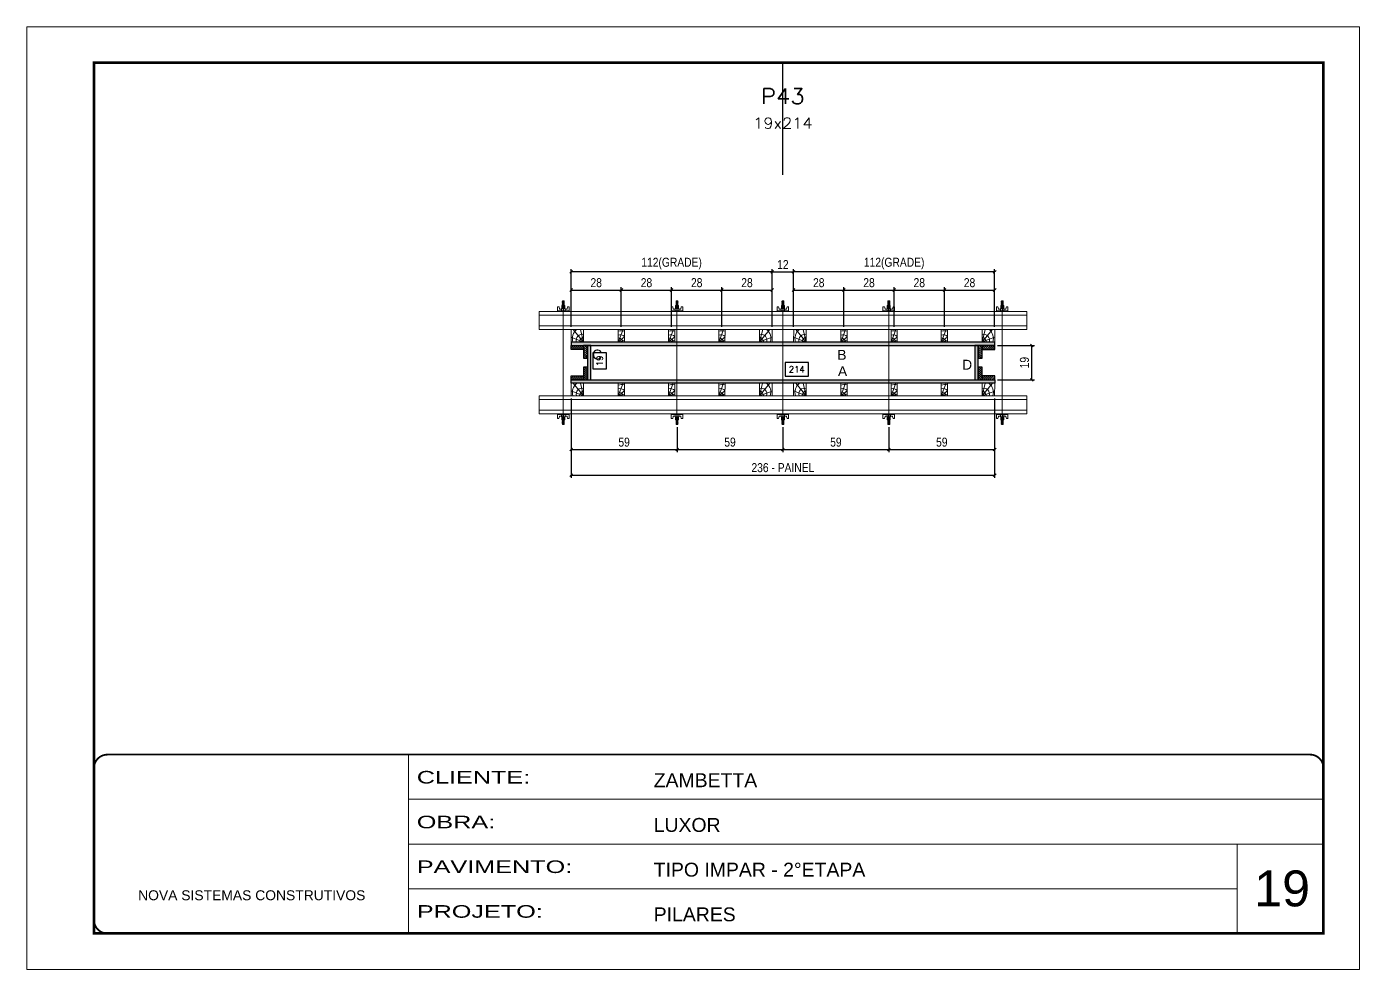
# Model space of a CAD drawing. Extents: x 14400 to 20667, y -21631 to 6985.
# Drawn here: x 17597 to 19082, y 1340 to 2390 of the extents above; entities that cross this region are included whole.
import ezdxf
from ezdxf.enums import TextEntityAlignment as Align

# ---------------------------------------------------------------- set-up
doc = ezdxf.new("R2010")
doc.units = 0
for name, pattern in [('CONTINUO', [0]), ('DASHED', [0.75, 0.5, -0.25]), ('HIDDEN', [0.375, 0.25, -0.125])]:
    doc.linetypes.add(name, pattern=pattern)
for name, color, linetype, lineweight in [('CARIMBO', 255, 'Continuous', 9), ('Folhas', 255, 'Continuous', 9), ('Hachura', 251, 'Continuous', 9), ('Madeira', 126, 'Continuous', 18), ('Perfil Metálico', 224, 'Continuous', 18), ('SARRAFO DE PRESSAO', 251, 'DASHED', 9), ('Texto Seção', 7, 'Continuous', 15)]:
    doc.layers.add(name, color=color, linetype=linetype, lineweight=lineweight)
for name, color, linetype in [('CHAPA', 1, 'Continuous'), ('COTA', 241, 'Continuous'), ('SARRAFO', 251, 'Continuous'), ('Texto de Titulo', 7, 'Continuous'), ('Texto Qtd Sarr', 242, 'Continuous'), ('TEXTO_GERAL', 7, 'Continuous')]:
    doc.layers.add(name, color=color, linetype=linetype)
doc.styles.add('ARIAL', font='arial.ttf')
doc.styles.add('COTA TECNICA 2X', font='techl___.ttf', dxfattribs={"height": 10})
doc.styles.add('ROMANS', font='romans.shx')
doc.styles.add('Tecnologia', font='')
doc.styles.get('Tecnologia').set_extended_font_data('Forgotten Futurist')
doc.dimstyles.new('SECAO PILAR', dxfattribs={"dimtxt": 10, "dimasz": 3, "dimexe": 3, "dimexo": 3, "dimgap": 3, "dimtad": 1, "dimdec": 1, "dimlfac": 0.5, "dimzin": 12, "dimdsep": 46, "dimtxsty": 'COTA TECNICA 2X', "dimblk1": 'OBLIQUE', "dimblk2": 'OBLIQUE', "dimsah": 1, "dimcen": 0.9, "dimclrd": 256, "dimclre": 256, "dimclrt": 256, "dimadec": 1, "dimazin": 3, "dimtfac": 1, "dimtdec": 1, "dimtmove": 0, "dimatfit": 3, "dimfxl": 1, "dimtolj": 1, "dimtzin": 12, "dimarcsym": 0})
doc.dimstyles.new('SECÇÃO 2', dxfattribs={"dimtxt": 7, "dimasz": 6, "dimexe": 0.18, "dimexo": 2, "dimgap": -4, "dimtad": 3, "dimdec": 1, "dimlfac": 0.5, "dimzin": 12, "dimdsep": 46, "dimtxsty": 'ROMANS', "dimblk": 'ARCHTICK', "dimcen": 0.09, "dimse1": 1, "dimse2": 1, "dimsd1": 1, "dimsd2": 1, "dimclrd": 180, "dimclre": 5, "dimclrt": 1, "dimadec": 0, "dimazin": 3, "dimtfac": 1, "dimtdec": 1, "dimtofl": 0, "dimtmove": 0, "dimatfit": 3, "dimldrblk": 'ARCHTICK', "dimfxl": 1, "dimtolj": 1, "dimtzin": 0, "dimarcsym": 0})

# ---------------------------------------------------------------- blocks, each defined once
blk = doc.blocks.new('9999999999')
at = {"color": 30, "linetype": 'CONTINUO'}
for p, q in [((98564.6, 34230.2), (98564.6, 34429.4)), ((98564.6, 34379.6), (99584, 34379.6)), ((98564.6, 34329.8), (99488, 34329.8)), ((99584, 34329.8), (99488, 34329.8)), ((99488, 34329.8), (99488, 34230.2)), ((98564.6, 34280), (99488, 34280))]:
    blk.add_line(p, q, dxfattribs=at)
at = {"color": 30, "linetype": 'CONTINUO', "const_width": 2}
blk.add_lwpolyline([(99584, 34230.2), (99584, 34414.4, 0.414214), (99569, 34429.4), (98229, 34429.4, 0.414214), (98214, 34414.4), (98214, 34245.2, 0.414214), (98229, 34230.2), (99584, 34230.2)], format="xyb", dxfattribs=at)
at = {"layer": 'Folhas'}
blk.add_lwpolyline([(98139, 34190.2), (99624, 34190.2), (99624, 35240.2), (98139, 35240.2)], close=True, dxfattribs=at)
at = {"layer": 'Folhas', "color": 30, "const_width": 3}
blk.add_lwpolyline([(98214, 34230.2), (99584, 34230.2), (99584, 35200.2), (98214, 35200.2)], close=True, dxfattribs=at)
at = {"color": 7, "linetype": 'Continuous', "ltscale": 5, "style": 'ARIAL'}
for s, height, p in [('ZAMBETTA', 15.48, (98837.7, 34393.1)), ('LUXOR', 15.48, (98837.7, 34343.3)), ('TIPO IMPAR - 2°ETAPA', 15.483, (98837.7, 34293.5)), ('NOVA SISTEMAS CONSTRUTIVOS', 11.059, (98263.2, 34267.2)), ('PILARES', 15.48, (98837.7, 34243.7))]:
    blk.add_text(s, height=height, dxfattribs=at).set_placement(p)
at = {"layer": 'Folhas', "color": 7, "style": 'Tecnologia', "width": 1.5}
for s, p in [('CLIENTE:', (98573.7, 34397.2)), ('OBRA:', (98573.7, 34347.3)), ('PAVIMENTO:', (98573.7, 34297.5)), ('PROJETO:', (98573.7, 34247.7))]:
    blk.add_text(s, height=14, dxfattribs=at).set_placement(p)
blk = doc.blocks.new('*D873')
at = {"layer": 'COTA', "color": 180, "lineweight": -2, "transparency": 16777216}
for p, q in [((18243, 2027.2), (18228, 2027.2)), ((18228, 2027.2), (18228, 2009.2)), ((18243, 2009.2), (18243, 2027.2)), ((18228, 2009.2), (18243, 2009.2))]:
    blk.add_line(p, q, dxfattribs=at)
at = {"layer": 'Defpoints', "color": 0, "transparency": 16777216}
for p in [(18242.9, 2035.2), (18242.9, 1997.2), (18247, 1997.2)]:
    blk.add_point(p, dxfattribs=at)
at = {"layer": 'COTA', "color": 1, "transparency": 16777216, "insert": (18235.5, 2018.2), "char_height": 7, "attachment_point": 5, "rotation": 90, "style": 'ROMANS'}
blk.add_mtext('\\A1;19', dxfattribs=at)
blk = doc.blocks.new('_ArchTick')
at = {"color": 0, "linetype": 'ByBlock', "const_width": 0.15}
blk.add_lwpolyline([(-0.5, -0.5), (0.5, 0.5)], dxfattribs=at)
blk = doc.blocks.new('*D874')
at = {"layer": 'COTA', "color": 180, "lineweight": -2, "transparency": 16777216}
for p, q in [((18468.3, 2016.2), (18442, 2016.2)), ((18442, 2016.2), (18442, 2001.2)), ((18468.3, 2001.2), (18468.3, 2016.2)), ((18442, 2001.2), (18468.3, 2001.2))]:
    blk.add_line(p, q, dxfattribs=at)
at = {"layer": 'Defpoints', "color": 0, "transparency": 16777216}
for p in [(18225.6, 1997.2), (18653.6, 1997.2), (18653.6, 1997.2)]:
    blk.add_point(p, dxfattribs=at)
at = {"layer": 'COTA', "color": 1, "transparency": 16777216, "insert": (18455.1, 2008.7), "char_height": 7, "attachment_point": 5, "style": 'ROMANS'}
blk.add_mtext('\\A1;214', dxfattribs=at)
blk = doc.blocks.new('_Oblique')
at = {"color": 0, "linetype": 'ByBlock', "lineweight": -2}
blk.add_line((-0.5, -0.5), (0.5, 0.5), dxfattribs=at)
blk = doc.blocks.new('*D875')
at = {"layer": 'COTA', "lineweight": -2, "transparency": 16777216}
for p, q in [((18203.6, 1976.2), (18203.6, 1888)), ((18675.6, 1976.2), (18675.6, 1888)), ((18203.6, 1891), (18675.6, 1891))]:
    blk.add_line(p, q, dxfattribs=at)
at = {"layer": 'Defpoints', "color": 0, "transparency": 16777216}
for p in [(18203.6, 1979.2), (18675.6, 1979.2), (18675.6, 1891)]:
    blk.add_point(p, dxfattribs=at)
at = {"layer": 'COTA', "lineweight": -2, "transparency": 16777216, "xscale": 3, "yscale": 3, "zscale": 3, "rotation": 180}
blk.add_blockref('_Oblique', (18203.6, 1891), dxfattribs=at)
at = {"layer": 'COTA', "lineweight": -2, "transparency": 16777216, "xscale": 3, "yscale": 3, "zscale": 3}
blk.add_blockref('_Oblique', (18675.6, 1891), dxfattribs=at)
at = {"layer": 'COTA', "transparency": 16777216, "insert": (18439.6, 1899.2), "char_height": 10, "attachment_point": 5, "style": 'COTA TECNICA 2X'}
blk.add_mtext('\\A1;236 - PAINEL', dxfattribs=at)
blk = doc.blocks.new('*D876')
at = {"layer": 'COTA', "lineweight": -2, "transparency": 16777216}
for p, q in [((18203.6, 1976.2), (18203.6, 1916.4)), ((18321.7, 1944.4), (18321.7, 1916.4)), ((18203.6, 1919.4), (18321.7, 1919.4))]:
    blk.add_line(p, q, dxfattribs=at)
at = {"layer": 'Defpoints', "color": 0, "transparency": 16777216}
for p in [(18203.6, 1979.2), (18321.7, 1947.4), (18321.7, 1919.4)]:
    blk.add_point(p, dxfattribs=at)
at = {"layer": 'COTA', "lineweight": -2, "transparency": 16777216, "xscale": 3, "yscale": 3, "zscale": 3, "rotation": 180}
blk.add_blockref('_Oblique', (18203.6, 1919.4), dxfattribs=at)
at = {"layer": 'COTA', "lineweight": -2, "transparency": 16777216, "xscale": 3, "yscale": 3, "zscale": 3}
blk.add_blockref('_Oblique', (18321.7, 1919.4), dxfattribs=at)
at = {"layer": 'COTA', "transparency": 16777216, "insert": (18262.7, 1927.6), "char_height": 10, "attachment_point": 5, "style": 'COTA TECNICA 2X'}
blk.add_mtext('\\A1;59', dxfattribs=at)
blk = doc.blocks.new('*D877')
at = {"layer": 'COTA', "lineweight": -2, "transparency": 16777216}
for p, q in [((18675.6, 1976.2), (18675.6, 1916.4)), ((18557.7, 1944.4), (18557.7, 1916.4)), ((18557.7, 1919.4), (18675.6, 1919.4))]:
    blk.add_line(p, q, dxfattribs=at)
at = {"layer": 'Defpoints', "color": 0, "transparency": 16777216}
for p in [(18675.6, 1979.2), (18557.7, 1947.4), (18675.6, 1919.4)]:
    blk.add_point(p, dxfattribs=at)
at = {"layer": 'COTA', "lineweight": -2, "transparency": 16777216, "xscale": 3, "yscale": 3, "zscale": 3, "rotation": 180}
blk.add_blockref('_Oblique', (18557.7, 1919.4), dxfattribs=at)
at = {"layer": 'COTA', "lineweight": -2, "transparency": 16777216, "xscale": 3, "yscale": 3, "zscale": 3}
blk.add_blockref('_Oblique', (18675.6, 1919.4), dxfattribs=at)
at = {"layer": 'COTA', "transparency": 16777216, "insert": (18616.7, 1927.6), "char_height": 10, "attachment_point": 5, "style": 'COTA TECNICA 2X'}
blk.add_mtext('\\A1;59', dxfattribs=at)
blk = doc.blocks.new('C')
at = {"layer": 'Hachura', "color": 0}
for p, q in [((0, 3.22), (0, -3.22)), ((0.45, 3.22), (0, 3.22)), ((0.46, 3.16), (0, 3.16)), ((0.46, 3.05), (0, 3.05)), ((0.46, 2.88), (0, 2.88)), ((0, 2.75), (0, -1.16)), ((0.46, 2.65), (0, 2.65)), ((0.46, 2.23), (0, 2.23)), ((0.46, 1.51), (0, 1.51)), ((0.39, 0.49), (0.17, 0.49)), ((0.45, -3.23), (0.45, 3.22)), ((0.45, 3.22), (2.58, 3.22)), ((1.74, 0.97), (0.45, 0.97)), ((1.45, 0.1), (0.45, 0.1)), ((1.35, 1.94), (1.35, 0.96)), ((2.58, 2.39), (1.47, 2.09)), ((1.74, -0.97), (1.74, 0.97)), ((1.74, 0.97), (1.74, 0.84)), ((1.74, 0.97), (1.74, 0.84)), ((1.74, 0.84), (3.35, 0.84)), ((3.35, 0.45), (1.74, 0.45)), ((2.58, 3.22), (2.58, 2.39)), ((3.32, 0.84), (3.32, -0.84)), ((3.35, 0.84), (3.35, -0.84)), ((3.68, 0.45), (3.35, 0.45)), ((3.84, -0.52), (3.35, 0.45)), ((3.35, 0.06), (3.67, -0.57)), ((3.68, 0.45), (4.16, -0.52)), ((3.72, 0.5), (4.25, -0.57)), ((4.37, -0.55), (3.83, 0.53)), ((4.15, 0.45), (3.93, 0.45)), ((4.42, -0.52), (3.93, 0.45)), ((4.15, 0.45), (4.26, 0.45)), ((4.26, 0.45), (4.74, -0.52)), ((4.3, 0.5), (4.83, -0.57)), ((4.95, -0.55), (4.41, 0.53)), ((4.51, 0.45), (4.84, 0.45)), ((5, -0.52), (4.51, 0.45)), ((4.84, 0.45), (5.32, -0.52)), ((4.88, 0.5), (5.41, -0.57)), ((5.53, -0.55), (4.99, 0.53)), ((5.58, -0.52), (5.09, 0.45)), ((5.42, 0.45), (5.09, 0.45)), ((5.58, -0.52), (5.09, 0.45)), ((5.42, 0.45), (5.74, -0.19)), ((5.46, 0.5), (5.74, -0.07)), ((5.74, 0.19), (5.57, 0.53)), ((5.74, 0.32), (5.68, 0.45)), ((5.68, 0.45), (5.74, 0.45)), ((5.74, 0.45), (5.9, 0.29)), ((5.74, 0.45), (5.74, -0.52)), ((5.9, -0.36), (5.9, 0.29)), ((0.45, 0), (0, 0)), ((0.46, -1.52), (0, -1.52)), ((0.46, -2.23), (0, -2.23)), ((0.46, -2.65), (0, -2.65)), ((0.46, -2.88), (0, -2.88)), ((0.46, -3.05), (0, -3.05)), ((0.46, -3.16), (0, -3.16)), ((0, -3.22), (2.57, -3.22)), ((0.08, -0.48), (0.29, -0.48)), ((0.29, -0.48), (0.4, -0.48)), ((0.45, 0), (0.45, -0.97)), ((0.45, -0.16), (1.45, -0.16)), ((0.45, -0.65), (0.45, -0.32)), ((0.45, -3.23), (0.45, -0.65)), ((0.45, -0.97), (1.74, -0.97)), ((1.35, -1.94), (1.35, -0.97)), ((2.58, -2.39), (1.47, -2.1)), ((3.35, -0.32), (1.74, -0.32)), ((3.35, -0.84), (1.74, -0.84)), ((2.58, -3.23), (2.58, -2.39)), ((3.35, -0.07), (3.58, -0.52)), ((3.35, -0.52), (3.58, -0.52)), ((3.84, -0.52), (4.16, -0.52)), ((4.42, -0.52), (4.74, -0.52)), ((4.63, -0.52), (4.74, -0.52)), ((5, -0.52), (5.32, -0.52)), ((5.58, -0.52), (5.74, -0.52)), ((5.74, -0.52), (5.9, -0.36)), ((5.74, -0.52), (5.74, -0.52))]:
    blk.add_line(p, q, dxfattribs=at)
for centre, radius, start, end in [((1.52, 1.94), 0.161, 104.74356, 180), ((1.44, -0.03), 0.129, 272.69497, 87.30503), ((3.81, 0.39), 0.143, 25.56881, 154.43119), ((4.39, 0.39), 0.143, 25.56881, 154.43119), ((4.97, 0.39), 0.143, 25.56881, 154.43119), ((5.55, 0.39), 0.143, 25.56881, 154.43119), ((0.17, -0.37), 0.174, 221.74404, 317.85924), ((1.52, -1.94), 0.161, 180, 255.25644), ((3.71, -0.4), 0.174, 222.14076, 318.25596), ((4.29, -0.4), 0.174, 222.14076, 318.25596), ((4.87, -0.4), 0.174, 222.14076, 318.25596), ((5.45, -0.4), 0.174, 222.14076, 318.25596), ((5.61, -0.4), 0.174, 317.85924, 318.25596)]:
    blk.add_arc(centre, radius, start, end, dxfattribs=at)
blk = doc.blocks.new('*D882')
at = {"layer": 'COTA', "lineweight": -2, "transparency": 16777216}
for p, q in [((18439.7, 1944.4), (18439.7, 1916.4)), ((18557.7, 1944.4), (18557.7, 1916.4)), ((18439.7, 1919.4), (18557.7, 1919.4))]:
    blk.add_line(p, q, dxfattribs=at)
at = {"layer": 'Defpoints', "color": 0, "transparency": 16777216}
for p in [(18439.7, 1947.4), (18557.7, 1947.4), (18557.7, 1919.4)]:
    blk.add_point(p, dxfattribs=at)
at = {"layer": 'COTA', "lineweight": -2, "transparency": 16777216, "xscale": 3, "yscale": 3, "zscale": 3, "rotation": 180}
blk.add_blockref('_Oblique', (18439.7, 1919.4), dxfattribs=at)
at = {"layer": 'COTA', "lineweight": -2, "transparency": 16777216, "xscale": 3, "yscale": 3, "zscale": 3}
blk.add_blockref('_Oblique', (18557.7, 1919.4), dxfattribs=at)
at = {"layer": 'COTA', "transparency": 16777216, "insert": (18498.7, 1927.6), "char_height": 10, "attachment_point": 5, "style": 'COTA TECNICA 2X'}
blk.add_mtext('\\A1;59', dxfattribs=at)
blk = doc.blocks.new('*D883')
at = {"layer": 'COTA', "lineweight": -2, "transparency": 16777216}
for p, q in [((18678.6, 2035.2), (18719.9, 2035.2)), ((18716.9, 1997.2), (18716.9, 2035.2)), ((18678.6, 1997.2), (18719.9, 1997.2))]:
    blk.add_line(p, q, dxfattribs=at)
at = {"layer": 'Defpoints', "color": 0, "transparency": 16777216}
for p in [(18675.6, 2035.2), (18716.9, 2035.2), (18675.6, 1997.2)]:
    blk.add_point(p, dxfattribs=at)
at = {"layer": 'COTA', "lineweight": -2, "transparency": 16777216, "xscale": 3, "yscale": 3, "zscale": 3}
for p, rotation in [((18716.9, 2035.2), 90), ((18716.9, 1997.2), 270)]:
    blk.add_blockref('_Oblique', p, dxfattribs=dict(at, rotation=rotation))
at = {"layer": 'COTA', "transparency": 16777216, "insert": (18708.8, 2016.2), "char_height": 10, "attachment_point": 5, "rotation": 90, "style": 'COTA TECNICA 2X'}
blk.add_mtext('\\A1;19', dxfattribs=at)
blk = doc.blocks.new('*D884')
at = {"layer": 'COTA', "lineweight": -2, "transparency": 16777216}
for p, q in [((18321.7, 1944.4), (18321.7, 1916.4)), ((18439.7, 1944.4), (18439.7, 1916.4)), ((18321.7, 1919.4), (18439.7, 1919.4))]:
    blk.add_line(p, q, dxfattribs=at)
at = {"layer": 'Defpoints', "color": 0, "transparency": 16777216}
for p in [(18321.7, 1947.4), (18439.7, 1947.4), (18439.7, 1919.4)]:
    blk.add_point(p, dxfattribs=at)
at = {"layer": 'COTA', "lineweight": -2, "transparency": 16777216, "xscale": 3, "yscale": 3, "zscale": 3, "rotation": 180}
blk.add_blockref('_Oblique', (18321.7, 1919.4), dxfattribs=at)
at = {"layer": 'COTA', "lineweight": -2, "transparency": 16777216, "xscale": 3, "yscale": 3, "zscale": 3}
blk.add_blockref('_Oblique', (18439.7, 1919.4), dxfattribs=at)
at = {"layer": 'COTA', "transparency": 16777216, "insert": (18380.7, 1927.6), "char_height": 10, "attachment_point": 5, "style": 'COTA TECNICA 2X'}
blk.add_mtext('\\A1;59', dxfattribs=at)
blk = doc.blocks.new('PONTALETE')
at = {"layer": 'Madeira'}
for q in [(2.71, 7), (7, 5.76), (7, 1.74)]:
    blk.add_line((0, 0), q, dxfattribs=at)
blk.add_lwpolyline([(0, 0), (7, 0), (7, 7), (0, 7)], close=True, dxfattribs=at)
for centre, radius, start, end in [((2.04, 0.06), 6.23, 37.28179, 109.09128), ((1.09, 0.9), 3.19, 343.60304, 109.98471), ((-0.21, -0.78), 3.09, 14.63219, 86.0383)]:
    blk.add_arc(centre, radius, start, end, dxfattribs=at)
blk = doc.blocks.new('MEIO PONTALETE')
at = {"layer": 'Madeira'}
for q in [(2.71, 7), (3.5, 2.88), (3.5, 0.87)]:
    blk.add_line((0, 0), q, dxfattribs=at)
blk.add_lwpolyline([(0, 0), (3.5, 0), (3.5, 7), (0, 7)], close=True, dxfattribs=at)
for centre, radius, start, end in [((2.04, 0.06), 6.23, 76.44987, 109.09128), ((1.09, 0.9), 3.19, 40.90626, 109.98471), ((-0.21, -0.78), 3.09, 14.63219, 86.0383)]:
    blk.add_arc(centre, radius, start, end, dxfattribs=at)
blk = doc.blocks.new('*D878')
at = {"layer": 'COTA', "lineweight": -2, "transparency": 16777216}
for p, q in [((18451.6, 2056.2), (18451.6, 2100.1)), ((18451.6, 2097.1), (18507.6, 2097.1)), ((18507.6, 2056.2), (18507.6, 2100.1))]:
    blk.add_line(p, q, dxfattribs=at)
at = {"layer": 'Defpoints', "color": 0, "transparency": 16777216}
for p in [(18507.6, 2097.1), (18451.6, 2053.2), (18507.6, 2053.2)]:
    blk.add_point(p, dxfattribs=at)
at = {"layer": 'COTA', "lineweight": -2, "transparency": 16777216, "xscale": 3, "yscale": 3, "zscale": 3, "rotation": 180}
blk.add_blockref('_Oblique', (18451.6, 2097.1), dxfattribs=at)
at = {"layer": 'COTA', "lineweight": -2, "transparency": 16777216, "xscale": 3, "yscale": 3, "zscale": 3}
blk.add_blockref('_Oblique', (18507.6, 2097.1), dxfattribs=at)
at = {"layer": 'COTA', "transparency": 16777216, "insert": (18479.6, 2105.2), "char_height": 10, "attachment_point": 5, "style": 'COTA TECNICA 2X'}
blk.add_mtext('\\A1;28', dxfattribs=at)
blk = doc.blocks.new('*D879')
at = {"layer": 'COTA', "lineweight": -2, "transparency": 16777216}
for p, q in [((18451.6, 2056.2), (18451.6, 2120.3)), ((18675.6, 2117.3), (18451.6, 2117.3)), ((18675.6, 2056.2), (18675.6, 2120.3))]:
    blk.add_line(p, q, dxfattribs=at)
at = {"layer": 'Defpoints', "color": 0, "transparency": 16777216}
for p in [(18451.6, 2117.3), (18451.6, 2053.2), (18675.6, 2053.2)]:
    blk.add_point(p, dxfattribs=at)
at = {"layer": 'COTA', "lineweight": -2, "transparency": 16777216, "xscale": 3, "yscale": 3, "zscale": 3, "rotation": 180}
blk.add_blockref('_Oblique', (18451.6, 2117.3), dxfattribs=at)
at = {"layer": 'COTA', "lineweight": -2, "transparency": 16777216, "xscale": 3, "yscale": 3, "zscale": 3}
blk.add_blockref('_Oblique', (18675.6, 2117.3), dxfattribs=at)
at = {"layer": 'COTA', "transparency": 16777216, "insert": (18563.6, 2126.5), "char_height": 10, "attachment_point": 5, "style": 'COTA TECNICA 2X'}
blk.add_mtext('\\A1;112(GRADE)', dxfattribs=at)
blk = doc.blocks.new('*D885')
at = {"layer": 'COTA', "lineweight": -2, "transparency": 16777216}
for p, q in [((18507.6, 2056.2), (18507.6, 2100.1)), ((18507.6, 2097.1), (18563.6, 2097.1)), ((18563.6, 2056.2), (18563.6, 2100.1))]:
    blk.add_line(p, q, dxfattribs=at)
at = {"layer": 'Defpoints', "color": 0, "transparency": 16777216}
for p in [(18563.6, 2097.1), (18507.6, 2053.2), (18563.6, 2053.2)]:
    blk.add_point(p, dxfattribs=at)
at = {"layer": 'COTA', "lineweight": -2, "transparency": 16777216, "xscale": 3, "yscale": 3, "zscale": 3, "rotation": 180}
blk.add_blockref('_Oblique', (18507.6, 2097.1), dxfattribs=at)
at = {"layer": 'COTA', "lineweight": -2, "transparency": 16777216, "xscale": 3, "yscale": 3, "zscale": 3}
blk.add_blockref('_Oblique', (18563.6, 2097.1), dxfattribs=at)
at = {"layer": 'COTA', "transparency": 16777216, "insert": (18535.6, 2105.2), "char_height": 10, "attachment_point": 5, "style": 'COTA TECNICA 2X'}
blk.add_mtext('\\A1;28', dxfattribs=at)
blk = doc.blocks.new('*D886')
at = {"layer": 'COTA', "lineweight": -2, "transparency": 16777216}
for p, q in [((18563.6, 2056.2), (18563.6, 2100.1)), ((18563.6, 2097.1), (18619.6, 2097.1)), ((18619.6, 2056.2), (18619.6, 2100.1))]:
    blk.add_line(p, q, dxfattribs=at)
at = {"layer": 'Defpoints', "color": 0, "transparency": 16777216}
for p in [(18619.6, 2097.1), (18563.6, 2053.2), (18619.6, 2053.2)]:
    blk.add_point(p, dxfattribs=at)
at = {"layer": 'COTA', "lineweight": -2, "transparency": 16777216, "xscale": 3, "yscale": 3, "zscale": 3, "rotation": 180}
blk.add_blockref('_Oblique', (18563.6, 2097.1), dxfattribs=at)
at = {"layer": 'COTA', "lineweight": -2, "transparency": 16777216, "xscale": 3, "yscale": 3, "zscale": 3}
blk.add_blockref('_Oblique', (18619.6, 2097.1), dxfattribs=at)
at = {"layer": 'COTA', "transparency": 16777216, "insert": (18591.6, 2105.2), "char_height": 10, "attachment_point": 5, "style": 'COTA TECNICA 2X'}
blk.add_mtext('\\A1;28', dxfattribs=at)
blk = doc.blocks.new('*D887')
at = {"layer": 'COTA', "lineweight": -2, "transparency": 16777216}
for p, q in [((18619.6, 2056.2), (18619.6, 2100.1)), ((18619.6, 2097.1), (18675.6, 2097.1)), ((18675.6, 2056.2), (18675.6, 2100.1))]:
    blk.add_line(p, q, dxfattribs=at)
at = {"layer": 'Defpoints', "color": 0, "transparency": 16777216}
for p in [(18675.6, 2097.1), (18619.6, 2053.2), (18675.6, 2053.2)]:
    blk.add_point(p, dxfattribs=at)
at = {"layer": 'COTA', "lineweight": -2, "transparency": 16777216, "xscale": 3, "yscale": 3, "zscale": 3, "rotation": 180}
blk.add_blockref('_Oblique', (18619.6, 2097.1), dxfattribs=at)
at = {"layer": 'COTA', "lineweight": -2, "transparency": 16777216, "xscale": 3, "yscale": 3, "zscale": 3}
blk.add_blockref('_Oblique', (18675.6, 2097.1), dxfattribs=at)
at = {"layer": 'COTA', "transparency": 16777216, "insert": (18647.6, 2105.2), "char_height": 10, "attachment_point": 5, "style": 'COTA TECNICA 2X'}
blk.add_mtext('\\A1;28', dxfattribs=at)
blk = doc.blocks.new('*D880')
at = {"layer": 'COTA', "lineweight": -2, "transparency": 16777216}
for p, q in [((18203.6, 2056.2), (18203.6, 2100.1)), ((18203.6, 2097.1), (18259.6, 2097.1)), ((18259.6, 2056.2), (18259.6, 2100.1))]:
    blk.add_line(p, q, dxfattribs=at)
at = {"layer": 'Defpoints', "color": 0, "transparency": 16777216}
for p in [(18259.6, 2097.1), (18203.6, 2053.2), (18259.6, 2053.2)]:
    blk.add_point(p, dxfattribs=at)
at = {"layer": 'COTA', "lineweight": -2, "transparency": 16777216, "xscale": 3, "yscale": 3, "zscale": 3, "rotation": 180}
blk.add_blockref('_Oblique', (18203.6, 2097.1), dxfattribs=at)
at = {"layer": 'COTA', "lineweight": -2, "transparency": 16777216, "xscale": 3, "yscale": 3, "zscale": 3}
blk.add_blockref('_Oblique', (18259.6, 2097.1), dxfattribs=at)
at = {"layer": 'COTA', "transparency": 16777216, "insert": (18231.6, 2105.2), "char_height": 10, "attachment_point": 5, "style": 'COTA TECNICA 2X'}
blk.add_mtext('\\A1;28', dxfattribs=at)
blk = doc.blocks.new('*D881')
at = {"layer": 'COTA', "lineweight": -2, "transparency": 16777216}
for p, q in [((18203.6, 2056.2), (18203.6, 2120.3)), ((18427.6, 2117.3), (18203.6, 2117.3)), ((18427.6, 2056.2), (18427.6, 2120.3))]:
    blk.add_line(p, q, dxfattribs=at)
at = {"layer": 'Defpoints', "color": 0, "transparency": 16777216}
for p in [(18203.6, 2117.3), (18203.6, 2053.2), (18427.6, 2053.2)]:
    blk.add_point(p, dxfattribs=at)
at = {"layer": 'COTA', "lineweight": -2, "transparency": 16777216, "xscale": 3, "yscale": 3, "zscale": 3, "rotation": 180}
blk.add_blockref('_Oblique', (18203.6, 2117.3), dxfattribs=at)
at = {"layer": 'COTA', "lineweight": -2, "transparency": 16777216, "xscale": 3, "yscale": 3, "zscale": 3}
blk.add_blockref('_Oblique', (18427.6, 2117.3), dxfattribs=at)
at = {"layer": 'COTA', "transparency": 16777216, "insert": (18315.6, 2126.5), "char_height": 10, "attachment_point": 5, "style": 'COTA TECNICA 2X'}
blk.add_mtext('\\A1;112(GRADE)', dxfattribs=at)
blk = doc.blocks.new('*D888')
at = {"layer": 'COTA', "lineweight": -2, "transparency": 16777216}
for p, q in [((18259.6, 2056.2), (18259.6, 2100.1)), ((18259.6, 2097.1), (18315.6, 2097.1)), ((18315.6, 2056.2), (18315.6, 2100.1))]:
    blk.add_line(p, q, dxfattribs=at)
at = {"layer": 'Defpoints', "color": 0, "transparency": 16777216}
for p in [(18315.6, 2097.1), (18259.6, 2053.2), (18315.6, 2053.2)]:
    blk.add_point(p, dxfattribs=at)
at = {"layer": 'COTA', "lineweight": -2, "transparency": 16777216, "xscale": 3, "yscale": 3, "zscale": 3, "rotation": 180}
blk.add_blockref('_Oblique', (18259.6, 2097.1), dxfattribs=at)
at = {"layer": 'COTA', "lineweight": -2, "transparency": 16777216, "xscale": 3, "yscale": 3, "zscale": 3}
blk.add_blockref('_Oblique', (18315.6, 2097.1), dxfattribs=at)
at = {"layer": 'COTA', "transparency": 16777216, "insert": (18287.6, 2105.2), "char_height": 10, "attachment_point": 5, "style": 'COTA TECNICA 2X'}
blk.add_mtext('\\A1;28', dxfattribs=at)
blk = doc.blocks.new('*D889')
at = {"layer": 'COTA', "lineweight": -2, "transparency": 16777216}
for p, q in [((18315.6, 2056.2), (18315.6, 2100.1)), ((18315.6, 2097.1), (18371.6, 2097.1)), ((18371.6, 2056.2), (18371.6, 2100.1))]:
    blk.add_line(p, q, dxfattribs=at)
at = {"layer": 'Defpoints', "color": 0, "transparency": 16777216}
for p in [(18371.6, 2097.1), (18315.6, 2053.2), (18371.6, 2053.2)]:
    blk.add_point(p, dxfattribs=at)
at = {"layer": 'COTA', "lineweight": -2, "transparency": 16777216, "xscale": 3, "yscale": 3, "zscale": 3, "rotation": 180}
blk.add_blockref('_Oblique', (18315.6, 2097.1), dxfattribs=at)
at = {"layer": 'COTA', "lineweight": -2, "transparency": 16777216, "xscale": 3, "yscale": 3, "zscale": 3}
blk.add_blockref('_Oblique', (18371.6, 2097.1), dxfattribs=at)
at = {"layer": 'COTA', "transparency": 16777216, "insert": (18343.6, 2105.2), "char_height": 10, "attachment_point": 5, "style": 'COTA TECNICA 2X'}
blk.add_mtext('\\A1;28', dxfattribs=at)
blk = doc.blocks.new('*D890')
at = {"layer": 'COTA', "lineweight": -2, "transparency": 16777216}
for p, q in [((18371.6, 2056.2), (18371.6, 2100.1)), ((18371.6, 2097.1), (18427.6, 2097.1)), ((18427.6, 2056.2), (18427.6, 2100.1))]:
    blk.add_line(p, q, dxfattribs=at)
at = {"layer": 'Defpoints', "color": 0, "transparency": 16777216}
for p in [(18427.6, 2097.1), (18371.6, 2053.2), (18427.6, 2053.2)]:
    blk.add_point(p, dxfattribs=at)
at = {"layer": 'COTA', "lineweight": -2, "transparency": 16777216, "xscale": 3, "yscale": 3, "zscale": 3, "rotation": 180}
blk.add_blockref('_Oblique', (18371.6, 2097.1), dxfattribs=at)
at = {"layer": 'COTA', "lineweight": -2, "transparency": 16777216, "xscale": 3, "yscale": 3, "zscale": 3}
blk.add_blockref('_Oblique', (18427.6, 2097.1), dxfattribs=at)
at = {"layer": 'COTA', "transparency": 16777216, "insert": (18399.6, 2105.2), "char_height": 10, "attachment_point": 5, "style": 'COTA TECNICA 2X'}
blk.add_mtext('\\A1;28', dxfattribs=at)
blk = doc.blocks.new('*D891')
at = {"layer": 'COTA', "lineweight": -2, "transparency": 16777216}
for p, q in [((18427.6, 2056.1), (18427.6, 2120.3)), ((18427.6, 2117.3), (18451.6, 2117.3)), ((18451.6, 2056.2), (18451.6, 2120.3))]:
    blk.add_line(p, q, dxfattribs=at)
at = {"layer": 'Defpoints', "color": 0, "transparency": 16777216}
for p in [(18451.6, 2117.3), (18427.6, 2053.1), (18451.6, 2053.2)]:
    blk.add_point(p, dxfattribs=at)
at = {"layer": 'COTA', "lineweight": -2, "transparency": 16777216, "xscale": 3, "yscale": 3, "zscale": 3, "rotation": 180}
blk.add_blockref('_Oblique', (18427.6, 2117.3), dxfattribs=at)
at = {"layer": 'COTA', "lineweight": -2, "transparency": 16777216, "xscale": 3, "yscale": 3, "zscale": 3}
blk.add_blockref('_Oblique', (18451.6, 2117.3), dxfattribs=at)
at = {"layer": 'COTA', "transparency": 16777216, "insert": (18439.6, 2125.4), "char_height": 10, "attachment_point": 5, "style": 'COTA TECNICA 2X'}
blk.add_mtext('\\A1;12', dxfattribs=at)
blk = doc.blocks.new('titulo1')
at = {"layer": 'Defpoints', "color": 252, "linetype": 'HIDDEN', "ltscale": 2}
blk.add_line((0, 0), (0, 125), dxfattribs=at)
at = {"layer": 'Defpoints', "style": 'ROMANS', "oblique": 15}
blk.add_attdef('FOLHA', text='', height=10, dxfattribs=at).set_placement((0, 15.6), align=Align.MIDDLE_CENTER)
at = {"layer": 'Texto Qtd Sarr', "color": 3, "style": 'ROMANS', "oblique": 15}
for tag, height, p in [('TITULO', 17, (0, 71.4)), ('SEÇÃO', 12, (0, 41.5))]:
    blk.add_attdef(tag, text='', height=height, dxfattribs=at).set_placement(p, align=Align.MIDDLE_CENTER)

msp = doc.modelspace()

# ---------------------------------------------------------------- hatches: boundary and pattern name
at = {"layer": 'Hachura'}
h = msp.add_hatch(color=256, dxfattribs=at)
h.dxf.hatch_style = 1
h.paths.add_polyline_path([(18675.62, 2035.17), (18675.62, 2039.17), (18203.62, 2039.17), (18203.62, 2035.17)])
h = msp.add_hatch(dxfattribs=at)
h.set_pattern_fill('ANSI31', color=256, scale=0.5, angle=180, style=0)
h.set_pattern_definition([(225, (9079.6714, -20860.6333), (1.12253202, -1.12253202), [])])
h.paths.add_polyline_path([(18217.62, 2030.77), (18217.62, 2035.17), (18203.62, 2035.17), (18203.62, 2030.77)])
h = msp.add_hatch(dxfattribs=at)
h.set_pattern_fill('ANSI31', color=256, scale=0.5, angle=270, style=0)
h.set_pattern_definition([(315, (41113.4314, -7467.777), (1.12253202, 1.12253202), [])])
h.paths.add_polyline_path([(18222.02, 2021.17), (18217.62, 2021.17), (18217.62, 2035.17), (18222.02, 2035.17)])
h = msp.add_hatch(color=256, dxfattribs=at)
h.dxf.hatch_style = 1
h.paths.add_polyline_path([(18222.02, 1997.17), (18225.62, 1997.17), (18225.62, 2035.17), (18222.02, 2035.17)])
h = msp.add_hatch(color=256, dxfattribs=at)
h.dxf.hatch_style = 1
h.paths.add_polyline_path([(18653.62, 1997.17), (18657.22, 1997.17), (18657.22, 2035.17), (18653.62, 2035.17)])
h = msp.add_hatch(dxfattribs=at)
h.set_pattern_fill('ANSI31', color=256, scale=0.5, angle=270, style=0)
h.set_pattern_definition([(315, (41553.0314, -7467.777), (1.12253202, 1.12253202), [])])
h.paths.add_polyline_path([(18661.62, 2021.17), (18657.22, 2021.17), (18657.22, 2035.17), (18661.62, 2035.17)])
h = msp.add_hatch(dxfattribs=at)
h.set_pattern_fill('ANSI31', color=256, scale=0.5, angle=180, style=0)
h.set_pattern_definition([(225, (9537.6714, -20894.2333), (1.12253202, -1.12253202), [])])
h.paths.add_polyline_path([(18675.62, 2035.17), (18675.62, 2030.77), (18661.62, 2030.77), (18661.62, 2035.17)])
h = msp.add_hatch(dxfattribs=at)
h.set_pattern_fill('ANSI31', color=256, scale=0.5, angle=270, style=0)
h.set_pattern_definition([(315, (41113.4314, -7491.777), (1.12253202, 1.12253202), [])])
h.paths.add_polyline_path([(18222.02, 1997.17), (18217.62, 1997.17), (18217.62, 2011.17), (18222.02, 2011.17)])
h = msp.add_hatch(dxfattribs=at)
h.set_pattern_fill('ANSI31', color=256, scale=0.5, angle=270, style=0)
h.set_pattern_definition([(315, (41553.0314, -7491.777), (1.12253202, 1.12253202), [])])
h.paths.add_polyline_path([(18661.62, 1997.17), (18657.22, 1997.17), (18657.22, 2011.17), (18661.62, 2011.17)])
h = msp.add_hatch(dxfattribs=at)
h.set_pattern_fill('ANSI31', color=256, scale=0.5, angle=180, style=0)
h.set_pattern_definition([(225, (9079.6714, -20894.2333), (1.12253202, -1.12253202), [])])
h.paths.add_polyline_path([(18217.62, 1997.17), (18217.62, 2001.57), (18203.62, 2001.57), (18203.62, 1997.17)])
h = msp.add_hatch(color=256, dxfattribs=at)
h.dxf.hatch_style = 1
h.paths.add_polyline_path([(18675.62, 1997.17), (18675.62, 1993.17), (18203.62, 1993.17), (18203.62, 1997.17)])
h = msp.add_hatch(dxfattribs=at)
h.set_pattern_fill('ANSI31', color=256, scale=0.5, angle=180, style=0)
h.set_pattern_definition([(225, (9172.6714, -20894.2333), (1.12253202, -1.12253202), [])])
h.paths.add_polyline_path([(18661.62, 1997.17), (18661.62, 2001.57), (18675.62, 2001.57), (18675.62, 1997.17)])

# ---------------------------------------------------------------- linework, layer by layer
at = {"layer": 'CHAPA'}
for points in [[(18675.62, 2035.17), (18675.62, 2039.17), (18203.62, 2039.17), (18203.62, 2035.17)], [(18222.02, 1997.17), (18225.62, 1997.17), (18225.62, 2035.17), (18222.02, 2035.17)], [(18653.62, 1997.17), (18657.22, 1997.17), (18657.22, 2035.17), (18653.62, 2035.17)], [(18675.62, 1997.17), (18675.62, 1993.17), (18203.62, 1993.17), (18203.62, 1997.17)]]:
    msp.add_lwpolyline(points, close=True, dxfattribs=at)
at = {"layer": 'Hachura'}
for p, q in [((18194.93, 1948.4), (18194.93, 2080.15)), ((18321.62, 1948.4), (18321.62, 2080.15)), ((18439.62, 1948.4), (18439.62, 2080.15)), ((18557.62, 1948.4), (18557.62, 2080.15)), ((18684.01, 1948.4), (18684.01, 2080.15))]:
    msp.add_line(p, q, dxfattribs=at)
at = {"layer": 'Madeira'}
for points in [[(18203.62, 2039.18), (18203.64, 2053.18), (18427.63, 2053.17), (18427.62, 2039.17)], [(18451.63, 2039.18), (18451.65, 2053.18), (18675.64, 2053.17), (18675.62, 2039.17)], [(18203.61, 1979.19), (18203.62, 1993.19), (18427.62, 1993.19), (18427.6, 1979.19)], [(18451.61, 1979.19), (18451.63, 1993.19), (18675.62, 1993.19), (18675.61, 1979.19)]]:
    msp.add_lwpolyline(points, close=True, dxfattribs=at)
at = {"layer": 'Perfil Metálico'}
for p, q in [((18711.34, 2069.12), (18167.91, 2069.12)), ((18711.34, 2057.12), (18167.91, 2057.12)), ((18711.34, 1975.17), (18167.91, 1975.17)), ((18711.34, 1963.17), (18167.91, 1963.17))]:
    msp.add_line(p, q, dxfattribs=at)
for points in [[(18711.34, 2053.18), (18711.34, 2073.18), (18167.91, 2073.12), (18167.91, 2053.12)], [(18167.91, 1979.17), (18167.91, 1959.17), (18711.34, 1959.23), (18711.34, 1979.23)]]:
    msp.add_lwpolyline(points, close=True, dxfattribs=at)
at = {"layer": 'SARRAFO'}
for points in [[(18203.62, 2035.17), (18217.62, 2035.17), (18217.62, 2030.77), (18203.62, 2030.77)], [(18203.62, 2035.17), (18217.62, 2035.17), (18217.62, 2030.77), (18203.62, 2030.77)], [(18217.62, 2035.17), (18217.62, 2021.17), (18222.02, 2021.17), (18222.02, 2035.17)], [(18217.62, 2035.17), (18217.62, 2021.17), (18222.02, 2021.17), (18222.02, 2035.17)], [(18657.22, 2035.17), (18657.22, 2021.17), (18661.62, 2021.17), (18661.62, 2035.17)], [(18657.22, 2035.17), (18657.22, 2021.17), (18661.62, 2021.17), (18661.62, 2035.17)], [(18661.62, 2030.77), (18675.62, 2030.77), (18675.62, 2035.17), (18661.62, 2035.17)], [(18661.62, 2030.77), (18675.62, 2030.77), (18675.62, 2035.17), (18661.62, 2035.17)], [(18217.62, 2011.17), (18217.62, 1997.17), (18222.02, 1997.17), (18222.02, 2011.17)], [(18217.62, 2011.17), (18217.62, 1997.17), (18222.02, 1997.17), (18222.02, 2011.17)], [(18657.22, 2011.17), (18657.22, 1997.17), (18661.62, 1997.17), (18661.62, 2011.17)], [(18657.22, 2011.17), (18657.22, 1997.17), (18661.62, 1997.17), (18661.62, 2011.17)], [(18203.62, 2001.57), (18217.62, 2001.57), (18217.62, 1997.17), (18203.62, 1997.17)], [(18203.62, 2001.57), (18217.62, 2001.57), (18217.62, 1997.17), (18203.62, 1997.17)], [(18675.62, 2001.57), (18661.62, 2001.57), (18661.62, 1997.17), (18675.62, 1997.17)], [(18675.62, 2001.57), (18661.62, 2001.57), (18661.62, 1997.17), (18675.62, 1997.17)]]:
    msp.add_lwpolyline(points, close=True, dxfattribs=at)

# ---------------------------------------------------------------- block references
at = {"layer": 'Hachura', "linetype": 'Continuous', "yscale": 2, "zscale": 2}
for p, xscale, rotation in [((18194.94, 2073.15), -2, 270), ((18321.61, 2073.15), 2, 90.00000000000001), ((18439.61, 2073.15), 2, 90.00000000000001), ((18557.61, 2073.15), 2, 90.00000000000001), ((18684, 2073.15), 2, 90.00000000000001), ((18194.93, 1959.2), 2, 270), ((18321.62, 1959.2), -2, 90), ((18439.62, 1959.2), -2, 90), ((18557.62, 1959.2), -2, 90), ((18684.01, 1959.2), -2, 90)]:
    msp.add_blockref('C', p, dxfattribs=dict(at, xscale=xscale, rotation=rotation))
at = {"layer": 'Madeira'}
for name, p, xscale, yscale, zscale, rotation in [('PONTALETE', (18217.62, 2039.17), 2, 2, 2, 89.93708930310329), ('MEIO PONTALETE', (18256.12, 2039.18), 1.999999997962732, 1.999999997962732, 1.999999997962732, 359.9370893031033), ('MEIO PONTALETE', (18312.12, 2039.18), 1.999999997962732, 1.999999997962732, 1.999999997962732, 359.9370893031033), ('MEIO PONTALETE', (18368.12, 2039.18), 1.999999997962732, 1.999999997962732, 1.999999997962732, 359.9370893031033), ('PONTALETE', (18413.62, 2039.19), -2, 2, 2, 269.9370893031033), ('PONTALETE', (18465.63, 2039.17), 2, 2, 2, 89.93708930310329), ('MEIO PONTALETE', (18504.13, 2039.18), 1.999999997962732, 1.999999997962732, 1.999999997962732, 359.9370893031033), ('MEIO PONTALETE', (18560.13, 2039.18), 1.999999997962732, 1.999999997962732, 1.999999997962732, 359.9370893031033), ('MEIO PONTALETE', (18616.13, 2039.18), 1.999999997962732, 1.999999997962732, 1.999999997962732, 359.9370893031033), ('PONTALETE', (18661.62, 2039.19), -2, 2, 2, 269.9370893031033), ('PONTALETE', (18217.61, 1979.18), 2, 2, 2, 89.93708930310329), ('MEIO PONTALETE', (18256.11, 1979.19), 1.999999997962732, 1.999999997962732, 1.999999997962732, 359.9370893031033), ('MEIO PONTALETE', (18312.11, 1979.19), 1.999999997962732, 1.999999997962732, 1.999999997962732, 359.9370893031033), ('MEIO PONTALETE', (18368.11, 1979.19), 1.999999997962732, 1.999999997962732, 1.999999997962732, 359.9370893031033), ('PONTALETE', (18413.6, 1979.2), -2, 2, 2, 269.9370893031033), ('PONTALETE', (18465.61, 1979.18), 2, 2, 2, 89.93708930310329), ('MEIO PONTALETE', (18504.11, 1979.19), 1.999999997962732, 1.999999997962732, 1.999999997962732, 359.9370893031033), ('MEIO PONTALETE', (18560.11, 1979.19), 1.999999997962732, 1.999999997962732, 1.999999997962732, 359.9370893031033), ('MEIO PONTALETE', (18616.11, 1979.19), 1.999999997962732, 1.999999997962732, 1.999999997962732, 359.9370893031033), ('PONTALETE', (18661.61, 1979.2), -2, 2, 2, 269.9370893031033)]:
    msp.add_blockref(name, p, dxfattribs=dict(at, xscale=xscale, yscale=yscale, zscale=zscale, rotation=rotation))
at = {"layer": 'SARRAFO DE PRESSAO', "color": 6, "linetype": 'ByBlock'}
msp.add_blockref('9999999999', (-80542.01, -32849.78), dxfattribs=at)
at = {"layer": 'Texto Seção'}
ref = msp.add_blockref('titulo1', (18439.62, 2225.43), dxfattribs=at)
ref.add_attrib('TITULO', 'P43', dxfattribs={"layer": 'Texto de Titulo', "color": 7, "height": 17, "style": 'ROMANS', "width": 1.1}).set_placement((18439.62, 2312.93), align=Align.MIDDLE_CENTER)
ref.add_attrib('SEÇÃO', '19x214', dxfattribs={"layer": 'Texto de Titulo', "color": 7, "height": 12, "style": 'ROMANS', "width": 1.1}).set_placement((18439.62, 2282.93), align=Align.MIDDLE_CENTER)

# ---------------------------------------------------------------- texts
at = {"layer": 'CARIMBO', "style": 'ARIAL'}
msp.add_text('19', height=40, dxfattribs=at).set_placement((18964.83, 1410.57))
at = {"layer": 'TEXTO_GERAL', "style": 'ARIAL'}
for s, p in [('C', (18232.64, 2025.23)), ('B', (18505.39, 2024.92)), ('A', (18506.13, 2006.69)), ('D', (18644.98, 2013.9))]:
    msp.add_text(s, height=11, dxfattribs=at).set_placement(p, align=Align.MIDDLE_CENTER)

# ---------------------------------------------------------------- dimensions: what is measured, and where the dimension line sits
at = {"layer": 'COTA'}
for base, p1, p2, text, picture, middle in [((18203.64, 2117.31), (18427.63, 2053.16), (18203.64, 2053.19), '<>(GRADE)', '*D881', (18315.64, 2126.53)), ((18451.65, 2117.31), (18675.64, 2053.16), (18451.65, 2053.19), '<>(GRADE)', '*D879', (18563.64, 2126.53)), ((18675.62, 1891.01), (18203.62, 1979.18), (18675.62, 1979.22), '<> - PAINEL', '*D875', (18439.62, 1899.23))]:
    dim = msp.add_linear_dim(base=base, p1=p1, p2=p2, text=text, dimstyle='SECAO PILAR', dxfattribs=at)
    dim.commit()
    dim.dimension.update_dxf_attribs({"geometry": picture, "text_midpoint": middle})
for base, p1, p2, picture, middle in [((18451.65, 2117.31), (18427.63, 2053.14), (18451.65, 2053.19), '*D891', (18439.64, 2125.37)), ((18259.64, 2097.11), (18203.64, 2053.19), (18259.64, 2053.17), '*D880', (18231.64, 2105.21)), ((18315.64, 2097.11), (18259.64, 2053.17), (18315.64, 2053.17), '*D888', (18287.64, 2105.21)), ((18371.64, 2097.11), (18315.64, 2053.17), (18371.64, 2053.17), '*D889', (18343.64, 2105.21)), ((18427.63, 2097.11), (18371.64, 2053.17), (18427.63, 2053.17), '*D890', (18399.64, 2105.21)), ((18507.65, 2097.11), (18451.65, 2053.19), (18507.65, 2053.17), '*D878', (18479.65, 2105.21)), ((18563.65, 2097.11), (18507.65, 2053.17), (18563.65, 2053.17), '*D885', (18535.65, 2105.21)), ((18619.65, 2097.11), (18563.65, 2053.17), (18619.65, 2053.17), '*D886', (18591.65, 2105.21)), ((18675.64, 2097.11), (18619.65, 2053.17), (18675.64, 2053.17), '*D887', (18647.64, 2105.21)), ((18321.69, 1919.44), (18203.62, 1979.17), (18321.69, 1947.4), '*D876', (18262.66, 1927.58)), ((18675.62, 1919.44), (18557.69, 1947.4), (18675.62, 1979.17), '*D877', (18616.66, 1927.58)), ((18439.69, 1919.44), (18321.69, 1947.4), (18439.69, 1947.4), '*D884', (18380.69, 1927.58)), ((18557.69, 1919.44), (18439.69, 1947.4), (18557.69, 1947.4), '*D882', (18498.69, 1927.58))]:
    dim = msp.add_linear_dim(base=base, p1=p1, p2=p2, dimstyle='SECAO PILAR', dxfattribs=at)
    dim.commit()
    dim.dimension.update_dxf_attribs({"geometry": picture, "text_midpoint": middle})
dim = msp.add_linear_dim(base=(18247.04, 1997.17), p1=(18242.94, 2035.17), p2=(18242.94, 1997.17), angle=270, dimstyle='SECÇÃO 2', dxfattribs=at)
dim.commit()
dim.dimension.update_dxf_attribs({"geometry": '*D873', "text_midpoint": (18247.04, 2018.25), "dimtype": 160})
dim = msp.add_linear_dim(base=(18716.92, 2035.17), p1=(18675.62, 1997.17), p2=(18675.62, 2035.17), angle=90, dimstyle='SECAO PILAR', dxfattribs=at)
dim.commit()
dim.dimension.update_dxf_attribs({"geometry": '*D883', "text_midpoint": (18708.83, 2016.17)})
dim = msp.add_linear_dim(base=(18653.62, 1997.17), p1=(18225.62, 1997.17), p2=(18653.62, 1997.17), dimstyle='SECÇÃO 2', dxfattribs=at)
dim.commit()
dim.dimension.update_dxf_attribs({"geometry": '*D874', "text_midpoint": (18455.13, 1997.17), "dimtype": 160})

doc.saveas('drawing.dxf')
